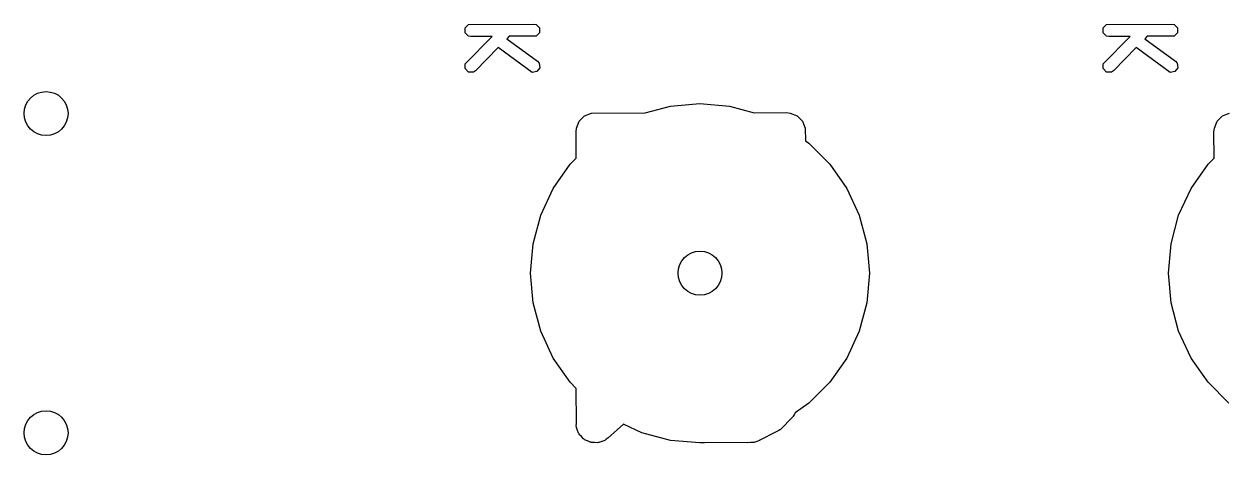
# Model space of a CAD drawing. Extents: x 0.16 to 3.03, y 0.09 to 2.28.
# Drawn here: x 0.7631 to 1.1408, y 2.1431 to 2.278 of the extents above; entities that cross this region are included whole.
import ezdxf

# ---------------------------------------------------------------- set-up
doc = ezdxf.new("R2010")
doc.units = 0
doc.header["$MEASUREMENT"] = 0
doc.layers.add('BLACK', color=7, linetype='CONTINUOUS')

msp = doc.modelspace()

# ---------------------------------------------------------------- linework, layer by layer
at = {"layer": 'BLACK', "linetype": 'CONTINUOUS'}
for p, q in [((0.90141, 2.27681), (0.90246, 2.27786)), ((0.90246, 2.27786), (0.92291, 2.27801)), ((0.92291, 2.27801), (0.92366, 2.27786)), ((0.92366, 2.27786), (0.92471, 2.27681)), ((1.10141, 2.27681), (1.10246, 2.27786)), ((1.10246, 2.27786), (1.12291, 2.27801)), ((1.12291, 2.27801), (1.12366, 2.27786)), ((1.12366, 2.27786), (1.12471, 2.27681)), ((0.90141, 2.27531), (0.90141, 2.27681)), ((0.90246, 2.27426), (0.90141, 2.27531)), ((0.90141, 2.26555), (0.90987, 2.27416)), ((0.90321, 2.27411), (0.90246, 2.27426)), ((0.90987, 2.27416), (0.90321, 2.27411)), ((0.91517, 2.2742), (0.91444, 2.27345)), ((0.92366, 2.27426), (0.91517, 2.2742)), ((0.92471, 2.27531), (0.92366, 2.27426)), ((0.92471, 2.27681), (0.92471, 2.27531)), ((1.10141, 2.27531), (1.10141, 2.27681)), ((1.10246, 2.27426), (1.10141, 2.27531)), ((1.10141, 2.26555), (1.10987, 2.27416)), ((1.10321, 2.27411), (1.10246, 2.27426)), ((1.10987, 2.27416), (1.10321, 2.27411)), ((1.11517, 2.2742), (1.11444, 2.27345)), ((1.12366, 2.27426), (1.11517, 2.2742)), ((1.12471, 2.27531), (1.12366, 2.27426)), ((1.12471, 2.27681), (1.12471, 2.27531)), ((0.91177, 2.27074), (0.90459, 2.26342)), ((0.92243, 2.26291), (0.91177, 2.27074)), ((0.91444, 2.27345), (0.92408, 2.26636)), ((1.11177, 2.27074), (1.10459, 2.26342)), ((1.12243, 2.26291), (1.11177, 2.27074)), ((1.11444, 2.27345), (1.12408, 2.26636)), ((0.92408, 2.26636), (0.92459, 2.2658)), ((1.12408, 2.26636), (1.12459, 2.2658)), ((0.90141, 2.26406), (0.90141, 2.26555)), ((0.90246, 2.263), (0.90141, 2.26406)), ((0.90396, 2.263), (0.90246, 2.263)), ((0.90459, 2.26342), (0.90396, 2.263)), ((0.9239, 2.26312), (0.92243, 2.26291)), ((0.9248, 2.26432), (0.9239, 2.26312)), ((0.92459, 2.2658), (0.9248, 2.26432)), ((1.10141, 2.26406), (1.10141, 2.26555)), ((1.10246, 2.263), (1.10141, 2.26406)), ((1.10396, 2.263), (1.10246, 2.263)), ((1.10459, 2.26342), (1.10396, 2.263)), ((1.1239, 2.26312), (1.12243, 2.26291)), ((1.1248, 2.26432), (1.1239, 2.26312)), ((1.12459, 2.2658), (1.1248, 2.26432)), ((0.95778, 2.2502), (0.96577, 2.25234)), ((0.96577, 2.25234), (0.975, 2.25315)), ((0.975, 2.25315), (0.98423, 2.25234)), ((0.98423, 2.25234), (0.99198, 2.25027)), ((0.93625, 2.24546), (0.93714, 2.24762)), ((0.93714, 2.24762), (0.9388, 2.24927)), ((0.9388, 2.24927), (0.94096, 2.25017)), ((0.94096, 2.25017), (0.95778, 2.2502)), ((0.99198, 2.25027), (1.00213, 2.25029)), ((1.00213, 2.25029), (1.0033, 2.25017)), ((1.0033, 2.25017), (1.00547, 2.24927)), ((1.00547, 2.24927), (1.00712, 2.24762)), ((1.00712, 2.24762), (1.00802, 2.24546)), ((1.13625, 2.24546), (1.13714, 2.24762)), ((1.13714, 2.24762), (1.1388, 2.24927)), ((1.1388, 2.24927), (1.14096, 2.25017)), ((0.93613, 2.24429), (0.93625, 2.24546)), ((0.93619, 2.23607), (0.93613, 2.24429)), ((1.00802, 2.24546), (1.00805, 2.2415)), ((1.13613, 2.24429), (1.13625, 2.24546)), ((1.13619, 2.23607), (1.13613, 2.24429)), ((1.00805, 2.2415), (1.00916, 2.24071)), ((1.00916, 2.24071), (1.01571, 2.23416)), ((0.93429, 2.23416), (0.93619, 2.23607)), ((1.13429, 2.23416), (1.13619, 2.23607)), ((0.92897, 2.22657), (0.93429, 2.23416)), ((1.01571, 2.23416), (1.02103, 2.22657)), ((1.12897, 2.22657), (1.13429, 2.23416)), ((0.92506, 2.21818), (0.92897, 2.22657)), ((1.02103, 2.22657), (1.02494, 2.21818)), ((1.12506, 2.21818), (1.12897, 2.22657)), ((0.92266, 2.20923), (0.92506, 2.21818)), ((1.02494, 2.21818), (1.02734, 2.20923)), ((1.12266, 2.20923), (1.12506, 2.21818)), ((0.92185, 2.2), (0.92266, 2.20923)), ((1.02734, 2.20923), (1.02815, 2.2)), ((1.12185, 2.2), (1.12266, 2.20923)), ((0.92266, 2.19077), (0.92185, 2.2)), ((1.02815, 2.2), (1.02734, 2.19077)), ((1.12266, 2.19077), (1.12185, 2.2)), ((0.92506, 2.18182), (0.92266, 2.19077)), ((1.02734, 2.19077), (1.02494, 2.18182)), ((1.12506, 2.18182), (1.12266, 2.19077)), ((0.92897, 2.17343), (0.92506, 2.18182)), ((1.02494, 2.18182), (1.02103, 2.17343)), ((1.12897, 2.17343), (1.12506, 2.18182)), ((0.93429, 2.16584), (0.92897, 2.17343)), ((1.02103, 2.17343), (1.01571, 2.16584)), ((1.13429, 2.16584), (1.12897, 2.17343)), ((0.93621, 2.16391), (0.93429, 2.16584)), ((1.01571, 2.16584), (1.00916, 2.15929)), ((1.14084, 2.15929), (1.13429, 2.16584)), ((0.93624, 2.15299), (0.93621, 2.16391)), ((1.00916, 2.15929), (1.00481, 2.15624)), ((0.93618, 2.15208), (0.93624, 2.15299)), ((1.00354, 2.15448), (1.00066, 2.15147)), ((1.00402, 2.15489), (1.00354, 2.15448)), ((1.00417, 2.15514), (1.00402, 2.15489)), ((1.00426, 2.15524), (1.00417, 2.15514)), ((1.00433, 2.15538), (1.00426, 2.15524)), ((1.00464, 2.15589), (1.00433, 2.15538)), ((1.00481, 2.15624), (1.00464, 2.15589)), ((0.93625, 2.15189), (0.93618, 2.15208)), ((0.93625, 2.15169), (0.93625, 2.15189)), ((0.93662, 2.15079), (0.93625, 2.15169)), ((0.93693, 2.14986), (0.93662, 2.15079)), ((0.93707, 2.14971), (0.93693, 2.14986)), ((0.93714, 2.14952), (0.93707, 2.14971)), ((0.93783, 2.14883), (0.93714, 2.14952)), ((0.95107, 2.15274), (0.94608, 2.14834)), ((0.95682, 2.15006), (0.95107, 2.15274)), ((0.96577, 2.14766), (0.95682, 2.15006)), ((0.99909, 2.15045), (0.99339, 2.14749)), ((0.99975, 2.15073), (0.99909, 2.15045)), ((0.99998, 2.15091), (0.99975, 2.15073)), ((1.0001, 2.15097), (0.99998, 2.15091)), ((1.0002, 2.15109), (1.0001, 2.15097)), ((1.00066, 2.15147), (1.0002, 2.15109)), ((0.93848, 2.1481), (0.93783, 2.14883)), ((0.93866, 2.14801), (0.93848, 2.1481)), ((0.9388, 2.14787), (0.93866, 2.14801)), ((0.9397, 2.1475), (0.9388, 2.14787)), ((0.94057, 2.14706), (0.9397, 2.1475)), ((0.94078, 2.14705), (0.94057, 2.14706)), ((0.94096, 2.14697), (0.94078, 2.14705)), ((0.94194, 2.14697), (0.94096, 2.14697)), ((0.94291, 2.14691), (0.94194, 2.14697)), ((0.9431, 2.14697), (0.94291, 2.14691)), ((0.9433, 2.14697), (0.9431, 2.14697)), ((0.9442, 2.14735), (0.9433, 2.14697)), ((0.94513, 2.14766), (0.9442, 2.14735)), ((0.94536, 2.14782), (0.94513, 2.14766)), ((0.94547, 2.14787), (0.94536, 2.14782)), ((0.94558, 2.14798), (0.94547, 2.14787)), ((0.94608, 2.14834), (0.94558, 2.14798)), ((0.975, 2.14685), (0.96577, 2.14766)), ((0.97579, 2.14692), (0.975, 2.14685)), ((0.97642, 2.14686), (0.97579, 2.14692)), ((0.9898, 2.14696), (0.97642, 2.14686)), ((0.98995, 2.1469), (0.9898, 2.14696)), ((0.9908, 2.14696), (0.98995, 2.1469)), ((0.99188, 2.14697), (0.9908, 2.14696)), ((0.99207, 2.14705), (0.99188, 2.14697)), ((0.99229, 2.14707), (0.99207, 2.14705)), ((0.99339, 2.14749), (0.99229, 2.14707))]:
    msp.add_line(p, q, dxfattribs=at)
at = {"layer": 'BLACK'}
for centre in [(0.77, 2.25), (0.975, 2.2), (0.77, 2.15)]:
    msp.add_circle(centre, 0.00689, dxfattribs=at)

doc.saveas('drawing.dxf')
